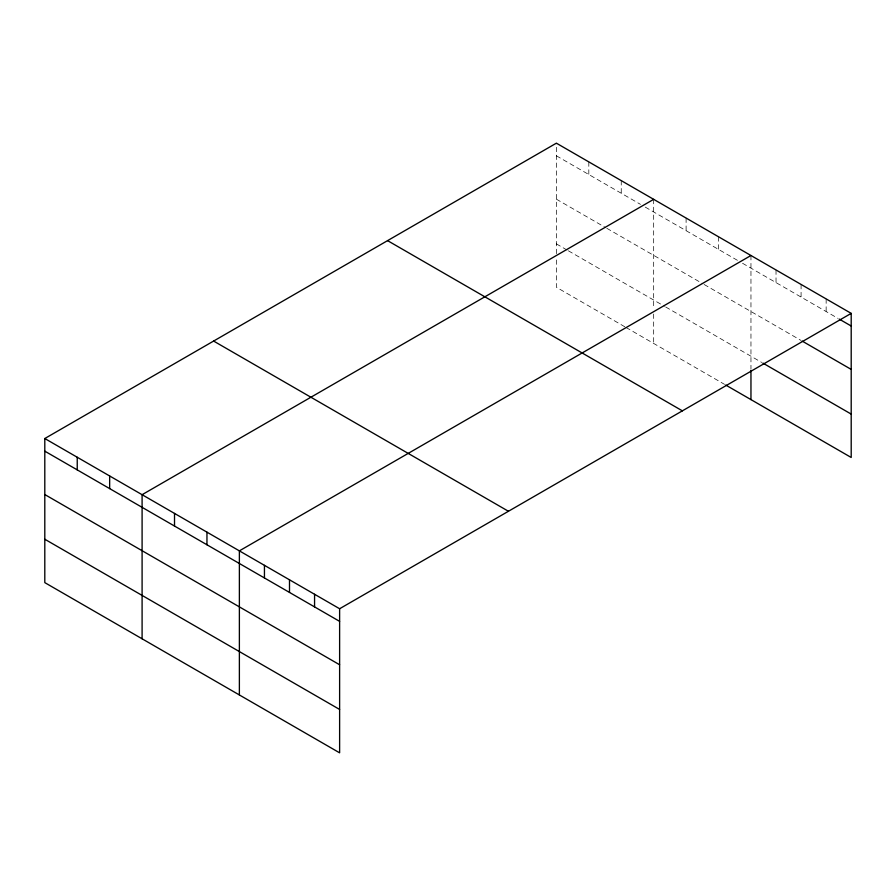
<?xml version="1.0" encoding="UTF-8"?>
<svg xmlns="http://www.w3.org/2000/svg" width="896" height="896" viewBox="0 0 896 896"><rect width="100%" height="100%" fill="white"/><g stroke="black" fill="none" stroke-linecap="round" stroke-linejoin="round"><path stroke-width="0.67" stroke-dasharray="4.48 3.36" d="M556.382 253.68L556.382 143.17M556.382 155.803L640.461 204.344M645.266 207.11L737.755 260.512M742.549 263.278L838.074 318.427M556.382 199.181L605.629 227.618M606.827 228.312L702.923 283.786M704.122 284.48L801.08 340.458M556.382 243.88L567.19 250.118M568.389 250.813L664.485 306.286M665.683 306.981L761.701 362.421M624.848 326.794L556.382 287.258L556.382 259.269M626.046 327.488L724.539 384.35M826.146 298.906L826.146 311.539M801.08 284.446L801.08 297.069M776.026 269.976L776.026 282.61M750.96 255.506L750.96 368.816M718.536 236.779L718.536 249.413M686.101 218.064L686.101 230.686M653.677 199.338L653.677 308.448M653.677 314.048L653.677 343.437M621.242 180.611L621.242 193.245M588.818 161.885L588.818 174.518"/><path stroke-width="1.34" d="M44.8 438.525L339.618 608.742L339.618 752.83L44.8 582.624L44.8 438.525L556.382 143.17L851.2 313.376L851.2 457.475L725.738 385.045M653.677 199.338L142.094 494.693L142.094 638.792M750.96 255.506L239.378 550.861L239.378 694.96M339.618 608.742L851.2 313.376M839.272 319.122L851.2 326.01M802.278 341.141L851.2 369.398M762.899 363.104L851.2 414.086M387.565 240.632L682.382 410.85M213.618 341.062L508.435 511.269M44.8 451.158L339.618 621.365M44.8 494.536L339.618 664.754M44.8 539.235L339.618 709.453M750.96 370.216L750.96 399.605M314.563 594.272L314.563 606.906M289.498 579.802L289.498 592.435M264.443 565.331L264.443 577.965M206.954 532.146L206.954 544.779M174.518 513.419L174.518 526.053M109.659 475.978L109.659 488.6M77.235 457.251L77.235 469.885"/></g></svg>
